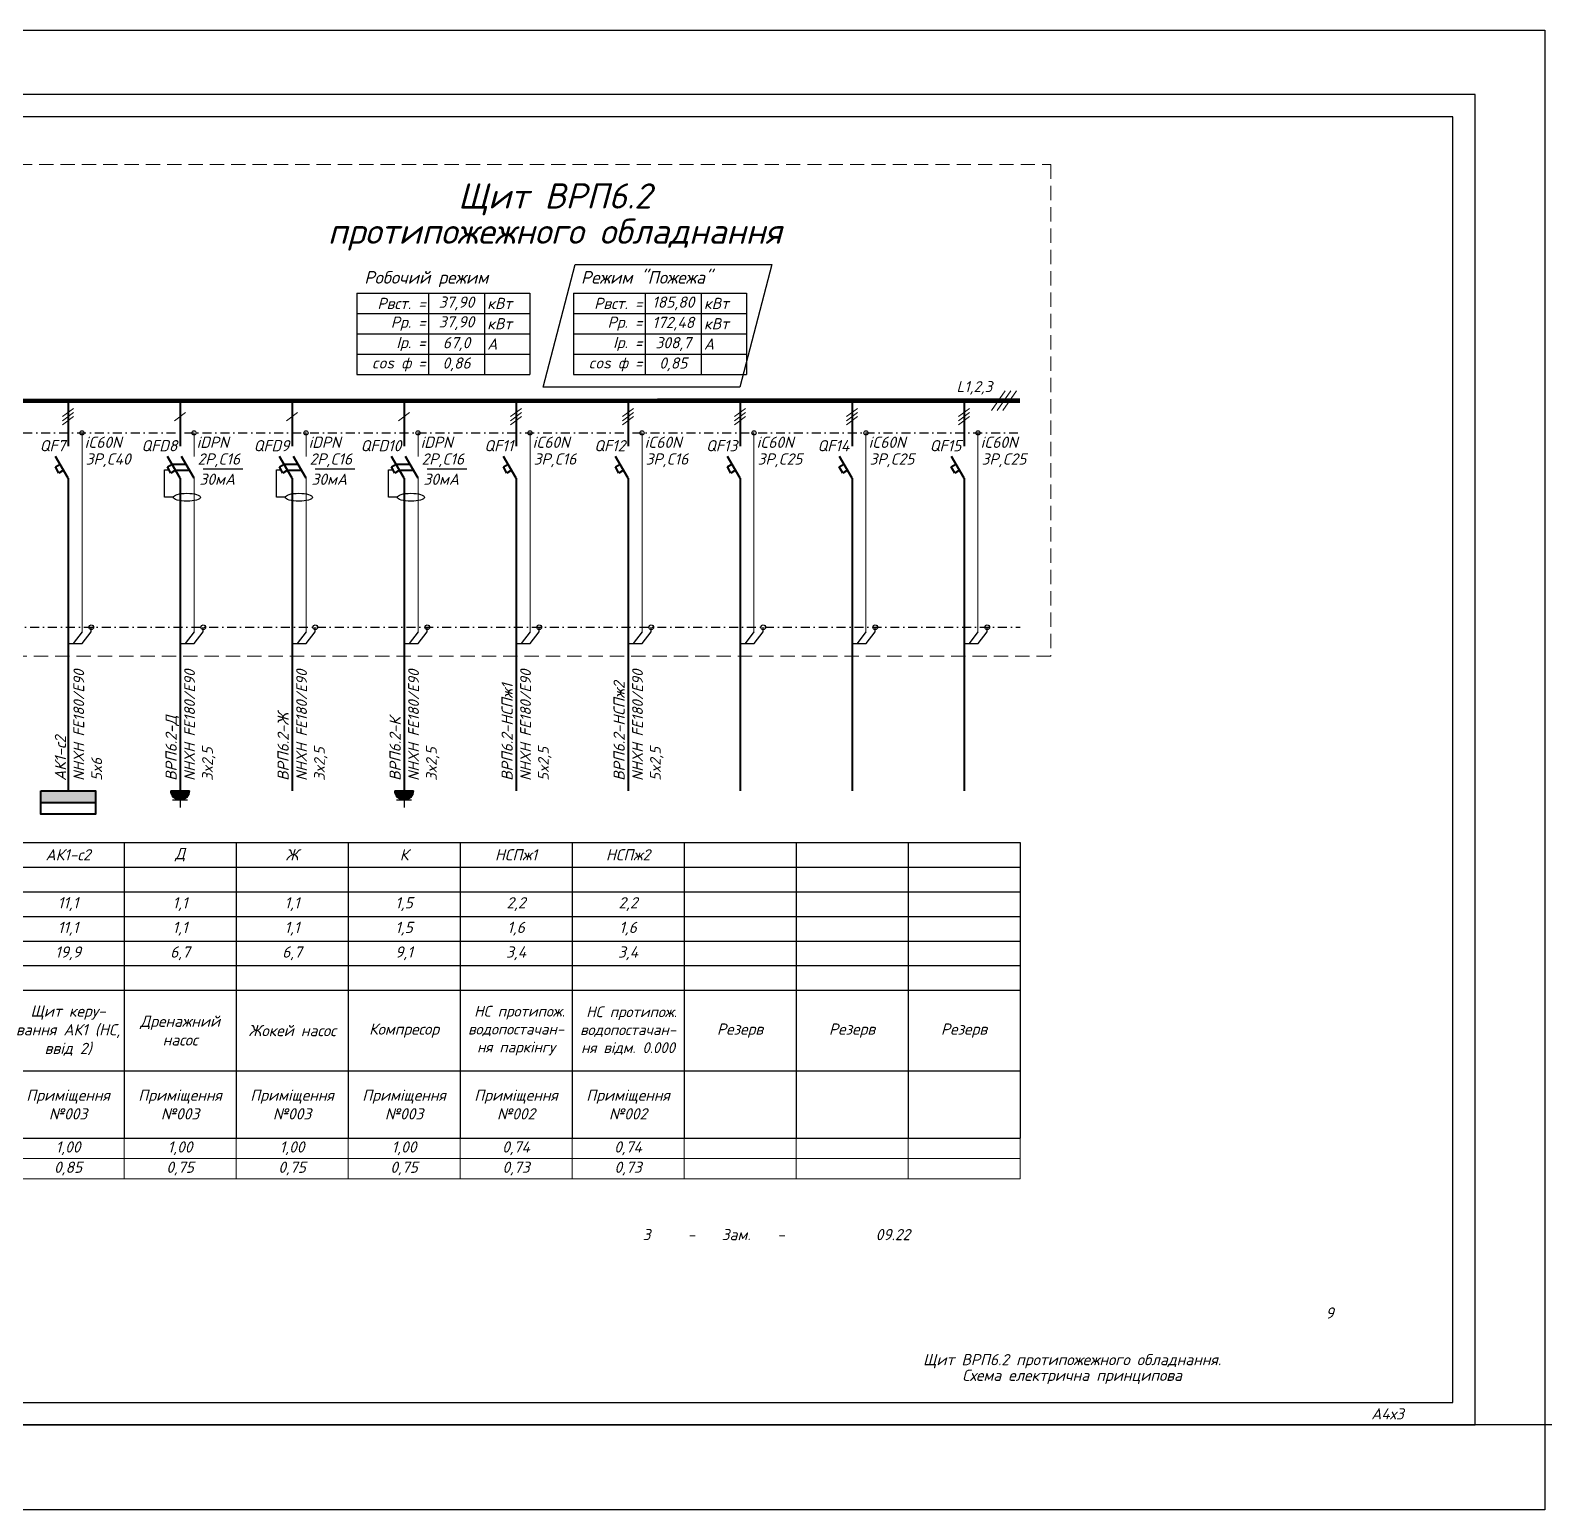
# Model space of a CAD drawing. Header units: millimetres. Extents: x -122434 to 1506205, y -201405 to 386015.
# Drawn here: x 628606 to 662412, y 152711 to 185736 of the extents above; entities that cross this region are included whole.
import ezdxf
from ezdxf.enums import TextEntityAlignment as Align

# ---------------------------------------------------------------- set-up
doc = ezdxf.new("R2010")
doc.units = ezdxf.units.MM
doc.linetypes.add('DASHDOTX2', pattern=[2, 1, -0.5, 0, -0.5])
doc.linetypes.add('DASHED', pattern=[9.525, 6.35, -3.175])
doc.layers.get('Defpoints').update_dxf_attribs({"color": 4})
doc.layers.add('E_Зміни', color=7, linetype='Continuous')
doc.layers.add('Схема', color=7, linetype='Continuous')
doc.layers.add('Рамка внешняя', color=4, linetype='Continuous', lineweight=30, plot=False)
doc.styles.add('GOST 2.304', font='isocpeui.ttf')
doc.styles.add('ICO', font='isocpeui.ttf')
doc.styles.add('ГОСТ 2.304', font='isocpeui.ttf')
doc.styles.add('СГЕНЕРИР_СТИЛЬ_7', font='isocpeui.ttf')

# ---------------------------------------------------------------- blocks, each defined once
blk = doc.blocks.new('*T216')
at = {"color": 0, "lineweight": -2, "transparency": 16777216}
for p, q in [((0, 0), (4000, 0)), ((0, 0), (0, -6600)), ((4000, 0), (4000, -1650)), ((6500, 0), (6500, -2200)), ((9000, 0), (9000, -1100)), ((11500, 0), (11500, -2200)), ((14000, 0), (14000, -1100)), ((16500, 0), (16500, -2200)), ((19000, 0), (19000, -3300)), ((0, -550), (49000, -550)), ((21500, -550), (21500, -3300)), ((24000, -550), (24000, -3300)), ((26500, -550), (26500, -3300)), ((29000, -550), (29000, -3300)), ((31500, -550), (31500, -3300)), ((34000, -550), (34000, -3300)), ((36500, -550), (36500, -3300)), ((39000, -550), (39000, -3300)), ((41500, -550), (41500, -3300)), ((44000, -550), (44000, -1100)), ((46500, -550), (46500, -1100)), ((49000, -550), (49000, -1100)), ((0, -1100), (36500, -1100)), ((0, -1650), (41500, -1650)), ((9000, -1650), (9000, -6600)), ((14000, -1650), (14000, -6600)), ((0, -2200), (4000, -2200)), ((4000, -2200), (4000, -5100)), ((6500, -2200), (9000, -2200)), ((11500, -2200), (14000, -2200)), ((16500, -2200), (41500, -2200)), ((44000, -2200), (44000, -2750)), ((46500, -2200), (46500, -2750)), ((49000, -2200), (49000, -2750)), ((0, -2750), (49000, -2750)), ((6500, -2750), (6500, -6600)), ((11500, -2750), (11500, -6600)), ((16500, -2750), (16500, -6600)), ((0, -3300), (41500, -3300)), ((0, -5100), (4000, -5100)), ((6500, -5100), (9000, -5100)), ((11500, -5100), (36500, -5100)), ((19000, -5100), (19000, -6600)), ((24000, -5100), (24000, -6600)), ((41500, -5100), (49000, -5100)), ((0, -6600), (49000, -6600))]:
    blk.add_line(p, q, dxfattribs=at)
at = {"color": 0, "linetype": 'ByBlock', "lineweight": -2, "transparency": 16777216}
for p, q in [((4000, 0), (49000, 0)), ((21500, 0), (21500, -550)), ((24000, 0), (24000, -550)), ((26500, 0), (26500, -550)), ((29000, 0), (29000, -550)), ((31500, 0), (31500, -550)), ((34000, 0), (34000, -550)), ((36500, 0), (36500, -550)), ((39000, 0), (39000, -550)), ((41500, 0), (41500, -550)), ((44000, 0), (44000, -550)), ((46500, 0), (46500, -550)), ((49000, 0), (49000, -550)), ((9000, -1100), (9000, -1650)), ((14000, -1100), (14000, -1650)), ((36500, -1100), (49000, -1100)), ((44000, -1100), (44000, -2200)), ((46500, -1100), (46500, -2200)), ((49000, -1100), (49000, -2200)), ((4000, -1650), (4000, -2200)), ((41500, -1650), (49000, -1650)), ((4000, -2200), (6500, -2200)), ((6500, -2200), (6500, -2750)), ((9000, -2200), (11500, -2200)), ((11500, -2200), (11500, -2750)), ((14000, -2200), (16500, -2200)), ((16500, -2200), (16500, -2750)), ((41500, -2200), (49000, -2200)), ((44000, -2750), (44000, -6600)), ((46500, -2750), (46500, -6600)), ((49000, -2750), (49000, -6600)), ((19000, -3300), (19000, -5100)), ((21500, -3300), (21500, -6600)), ((24000, -3300), (24000, -5100)), ((26500, -3300), (26500, -6600)), ((29000, -3300), (29000, -6600)), ((31500, -3300), (31500, -6600)), ((34000, -3300), (34000, -6600)), ((36500, -3300), (36500, -6600)), ((39000, -3300), (39000, -6600)), ((41500, -3300), (49000, -3300)), ((41500, -3300), (41500, -6600)), ((4000, -5100), (6500, -5100)), ((4000, -5100), (4000, -6600)), ((9000, -5100), (11500, -5100)), ((36500, -5100), (41500, -5100))]:
    blk.add_line(p, q, dxfattribs=at)
at = {"layer": 'Defpoints', "color": 8, "linetype": 'ByBlock', "lineweight": 0, "transparency": 16777216}
for p, q in [((0, -6600), (0, -7507)), ((4000, -6600), (4000, -7507)), ((6500, -6600), (6500, -7507)), ((9000, -6600), (9000, -7507)), ((11500, -6600), (11500, -7507)), ((14000, -6600), (14000, -7507)), ((16500, -6600), (16500, -7507)), ((19000, -6600), (19000, -7507)), ((21500, -6600), (21500, -7507)), ((24000, -6600), (24000, -7507)), ((26500, -6600), (26500, -7507)), ((29000, -6600), (29000, -7507)), ((31500, -6600), (31500, -7507)), ((34000, -6600), (34000, -7507)), ((36500, -6600), (36500, -7507)), ((39000, -6600), (39000, -7507)), ((41500, -6600), (41500, -7507)), ((44000, -6600), (44000, -7507)), ((46500, -6600), (46500, -7507)), ((49000, -6600), (49000, -7507)), ((0, -7053), (49000, -7053)), ((0, -7507), (49000, -7507))]:
    blk.add_line(p, q, dxfattribs=at)
at = {"color": 0, "transparency": 16777216, "attachment_point": 5}
for s, insert, char_height, width, style in [('Номер по плану', (2000, -275), 250, 3880, 'ГОСТ 2.304'), ('{\\T0.95;ЩМУ-ДВ1}', (5250, -275), 250, 2380, 'ГОСТ 2.304'), ('{\\T0.95;ЩМУ-ДВ5}', (10250, -275), 250, 2380, 'ГОСТ 2.304'), ('{\\T0.95;ЩМУ-ДВ3}', (15250, -275), 250, 2380, 'ГОСТ 2.304'), (' ЩАОп', (22750, -275), 250, 2380, 'ГОСТ 2.304'), ('АК1-с1', (25250, -275), 250, 2380, 'ГОСТ 2.304'), ('АК1-с2', (27750, -275), 250, 2380, 'ГОСТ 2.304'), ('Д', (30250, -275), 250, 2380, 'ГОСТ 2.304'), ('Ж', (32750, -275), 250, 2380, 'ГОСТ 2.304'), ('К', (35250, -275), 250, 2380, 'ГОСТ 2.304'), ('{\\C256;НСПж1}', (37750, -275), 250, 2380, 'ГОСТ 2.304'), ('{\\C256;НСПж2}', (40250, -275), 250, 2380, 'ГОСТ 2.304'), ('Тип', (2000, -825), 250, 3880, 'ГОСТ 2.304'), ('Рвст., кВт', (2000, -1375), 250, 3880, 'ГОСТ 2.304'), ('55,0', (5250, -1375), 250, 2380, 'ГОСТ 2.304'), ('55,0', (10250, -1375), 250, 2380, 'ГОСТ 2.304'), ('30,0', (15250, -1375), 250, 2380, 'ГОСТ 2.304'), ('2,2', (22750, -1375), 250, 2380, 'ГОСТ 2.304'), ('11,1', (25250, -1375), 250, 2380, 'ГОСТ 2.304'), ('11,1', (27750, -1375), 250, 2380, 'ГОСТ 2.304'), ('1,1', (30250, -1375), 250, 2380, 'ГОСТ 2.304'), ('1,1', (32750, -1375), 250, 2380, 'ГОСТ 2.304'), ('1,5', (35250, -1375), 250, 2380, 'ГОСТ 2.304'), ('2,2', (37750, -1375), 250, 2380, 'ГОСТ 2.304'), ('2,2', (40250, -1375), 250, 2380, 'ГОСТ 2.304'), ('Рр., кВт', (2000, -1925), 250, 3880, 'ГОСТ 2.304'), ('55,0', (5250, -1925), 250, 2380, 'ГОСТ 2.304'), ('55,0', (10250, -1925), 250, 2380, 'ГОСТ 2.304'), ('30,0', (15250, -1925), 250, 2380, 'ГОСТ 2.304'), ('2,2', (22750, -1925), 250, 2380, 'ГОСТ 2.304'), ('11,1', (25250, -1925), 250, 2380, 'GOST 2.304'), ('11,1', (27750, -1925), 250, 2380, 'GOST 2.304'), ('1,1', (30250, -1925), 250, 2380, 'GOST 2.304'), ('1,1', (32750, -1925), 250, 2380, 'GOST 2.304'), ('1,5', (35250, -1925), 250, 2380, 'GOST 2.304'), ('1,6', (37750, -1925), 250, 2380, 'GOST 2.304'), ('1,6', (40250, -1925), 250, 2380, 'GOST 2.304'), ('Іном.', (2000, -2475), 250, 3880, 'ГОСТ 2.304'), ('107,0', (5250, -2475), 250, 2380, 'ГОСТ 2.304'), ('107,0', (10250, -2475), 250, 2380, 'ГОСТ 2.304'), ('53,7', (15250, -2475), 250, 2380, 'ГОСТ 2.304'), ('3,7', (22750, -2475), 250, 2380, 'ГОСТ 2.304'), ('19,9', (25250, -2475), 250, 2380, 'ГОСТ 2.304'), ('19,9', (27750, -2475), 250, 2380, 'ГОСТ 2.304'), ('6,7', (30250, -2475), 250, 2380, 'ГОСТ 2.304'), ('6,7', (32750, -2475), 250, 2380, 'ГОСТ 2.304'), ('9,1', (35250, -2475), 250, 2380, 'ГОСТ 2.304'), ('3,4', (37750, -2475), 250, 2380, 'ГОСТ 2.304'), ('3,4', (40250, -2475), 250, 2380, 'ГОСТ 2.304'), ('Іп', (2000, -3025), 250, 3880, 'ГОСТ 2.304'), ('{\\T0.95;Щит аварійного освітлення автостоянки}', (22750, -4200), 250, 2380, 'ГОСТ 2.304'), ('Щит керу- вання АК1 (НС, ввід 1)', (25250, -4200), 250, 2380, 'ГОСТ 2.304'), ('Щит керу- вання АК1 (НС, ввід 2)', (27750, -4200), 250, 2380, 'ГОСТ 2.304'), (' НС протипож. водопостачан- ня паркінгу', (37750, -4200), 240, 2480, 'ГОСТ 2.304'), (' НС протипож. водопостачан- ня відм. 0.000', (40250, -4200), 240, 2480, 'ГОСТ 2.304'), ('{\\T0.95;\\C7;Найменування обладнання за планом}', (2000, -4200), 250, 3880, 'ГОСТ 2.304'), ('{\\T0.95;ЩМУ ДВ1}', (5250, -4200), 250, 2380, 'ГОСТ 2.304'), ('{\\T0.95;ДВ1}', (7750, -4200), 250, 2380, 'ГОСТ 2.304'), ('{\\T0.95;ЩМУ ДВ5}', (10250, -4200), 250, 2380, 'ГОСТ 2.304'), ('{\\T0.95;ДВ5}', (12750, -4200), 250, 2380, 'ГОСТ 2.304'), ('{\\T0.95;ЩМУ ДВ3}', (15250, -4200), 250, 2380, 'ГОСТ 2.304'), ('{\\T0.95;ДВ3}', (17750, -4200), 250, 2380, 'ГОСТ 2.304'), ('Резерв', (20250, -4200), 250, 2380, 'ГОСТ 2.304'), ('Дренажний насос', (30250, -4200), 250, 2380, 'ГОСТ 2.304'), ('Компресор', (35250, -4200), 250, 2380, 'ГОСТ 2.304'), ('Резерв', (42750, -4200), 250, 2380, 'ГОСТ 2.304'), ('Резерв', (45250, -4200), 250, 2380, 'ГОСТ 2.304'), ('Резерв', (47750, -4200), 250, 2380, 'ГОСТ 2.304'), ('Жокей насос', (32750, -4200), 250, 2380, 'ГОСТ 2.304'), ('Місце встановлення', (2000, -5850), 250, 3880, 'ГОСТ 2.304'), ('Електро- щитова №004', (5250, -5850), 250, 2380, 'ГОСТ 2.304'), ('Покрівля в осях Г-5', (7750, -5850), 250, 2380, 'ГОСТ 2.304'), ('Електро- щитова №004', (10250, -5850), 250, 2380, 'ГОСТ 2.304'), ('Покрівля в осях Г-5', (12750, -5850), 250, 2380, 'ГОСТ 2.304'), ('Електро- щитова №004', (15250, -5850), 250, 2380, 'ГОСТ 2.304'), ('Покрівля в осях Б-1', (17750, -5850), 250, 2380, 'ГОСТ 2.304'), ('Електро- щитова №004', (22750, -5850), 250, 2380, 'ГОСТ 2.304'), ('Приміщення №003', (25250, -5850), 250, 2380, 'ГОСТ 2.304'), ('Приміщення №003', (27750, -5850), 250, 2380, 'ГОСТ 2.304'), ('Приміщення №003', (30250, -5850), 250, 2380, 'ГОСТ 2.304'), ('Приміщення №003', (32750, -5850), 250, 2380, 'ГОСТ 2.304'), ('Приміщення №003', (35250, -5850), 250, 2380, 'ГОСТ 2.304'), ('Приміщення №002', (37750, -5850), 250, 2380, 'ГОСТ 2.304'), ('Приміщення №002', (40250, -5850), 250, 2380, 'ГОСТ 2.304')]:
    blk.add_mtext(s, dxfattribs=dict(at, insert=insert, char_height=char_height, width=width, style=style))
at = {"color": 7, "true_color": 0xffffff, "transparency": 16777216, "char_height": 250, "attachment_point": 5, "style": 'ГОСТ 2.304'}
for s, insert, width in [('Кп', (2000, -6827), 3880), ('1,00', (5250, -6827), 2380), ('1,00', (10250, -6827), 2380), ('1,00', (15250, -6827), 2380), ('1,00', (22750, -6827), 2380), ('1,00', (25250, -6827), 2380), ('1,00', (27750, -6827), 2380), ('1,00', (30250, -6827), 2380), ('1,00', (32750, -6827), 2380), ('1,00', (35250, -6827), 2380), ('0,74', (37750, -6827), 2380), ('0,74', (40250, -6827), 2380), ('cos ф', (2000, -7280), 3880), ('0,85', (5250, -7280), 2380), ('0,85', (10250, -7280), 2380), ('0.85', (15250, -7280), 2380), ('0,90', (22750, -7280), 2380), ('0,85', (25250, -7280), 2380), ('0,85', (27750, -7280), 2380), ('0,75', (30250, -7280), 2380), ('0,75', (32750, -7280), 2380), ('0,75', (35250, -7280), 2380), ('0,73', (37750, -7280), 2380), ('0,73', (40250, -7280), 2380)]:
    blk.add_mtext(s, dxfattribs=dict(at, insert=insert, width=width))
blk = doc.blocks.new('*T217')
at = {"color": 0, "lineweight": -2, "transparency": 16777216}
for p, q in [((0, 0), (1600, 0)), ((0, 0), (0, -1813)), ((2850, 0), (3860, 0)), ((3860, 0), (3860, -1813)), ((0, -453), (3860, -453)), ((0, -907), (3860, -907)), ((1600, -907), (1600, -1360)), ((2850, -907), (2850, -1813)), ((0, -1360), (1600, -1360)), ((2850, -1360), (3860, -1360)), ((0, -1813), (3860, -1813))]:
    blk.add_line(p, q, dxfattribs=at)
at = {"color": 0, "linetype": 'ByBlock', "lineweight": -2, "transparency": 16777216}
for p, q in [((1600, 0), (2850, 0)), ((1600, 0), (1600, -907)), ((2850, 0), (2850, -907)), ((1600, -1360), (2850, -1360)), ((1600, -1360), (1600, -1813))]:
    blk.add_line(p, q, dxfattribs=at)
at = {"color": 0, "transparency": 16777216, "char_height": 250, "style": 'ГОСТ 2.304'}
for s, insert, width, attachment_point in [('Рвст. =', (1540, -227), 1480, 6), ('185,80', (2225, -227), 1130, 5), ('кВт', (2910, -227), 890, 4), ('Рр. =', (1540, -680), 1480, 6), ('172,48', (2225, -680), 1130, 5), ('кВт', (2910, -680), 890, 4), ('Ір. =', (1540, -1133), 1480, 6), ('308,7', (2225, -1133), 1130, 5), ('А', (2910, -1133), 890, 4), ('cos ф =', (1540, -1587), 1480, 6), ('0,85', (2225, -1587), 1130, 5)]:
    blk.add_mtext(s, dxfattribs=dict(at, insert=insert, width=width, attachment_point=attachment_point))
blk = doc.blocks.new('*T218')
at = {"color": 0, "lineweight": -2, "transparency": 16777216}
for p, q in [((0, 0), (1600, 0)), ((0, 0), (0, -1813)), ((2850, 0), (3860, 0)), ((3860, 0), (3860, -1813)), ((0, -453), (3860, -453)), ((0, -907), (3860, -907)), ((1600, -907), (1600, -1360)), ((2850, -907), (2850, -1813)), ((0, -1360), (1600, -1360)), ((2850, -1360), (3860, -1360)), ((0, -1813), (3860, -1813))]:
    blk.add_line(p, q, dxfattribs=at)
at = {"color": 0, "linetype": 'ByBlock', "lineweight": -2, "transparency": 16777216}
for p, q in [((1600, 0), (2850, 0)), ((1600, 0), (1600, -907)), ((2850, 0), (2850, -907)), ((1600, -1360), (2850, -1360)), ((1600, -1360), (1600, -1813))]:
    blk.add_line(p, q, dxfattribs=at)
at = {"color": 0, "transparency": 16777216, "char_height": 250, "style": 'ГОСТ 2.304'}
for s, insert, width, attachment_point in [('Рвст. =', (1540, -227), 1480, 6), ('37,90', (2225, -227), 1130, 5), ('кВт', (2910, -227), 890, 4), ('Рр. =', (1540, -680), 1480, 6), ('37,90', (2225, -513), 1130, 2), ('кВт', (2910, -680), 890, 4), ('Ір. =', (1540, -1133), 1480, 6), ('67,0', (2225, -1133), 1130, 5), ('А', (2910, -1133), 890, 4), ('cos ф =', (1540, -1587), 1480, 6), ('0,86', (2225, -1587), 1130, 5)]:
    blk.add_mtext(s, dxfattribs=dict(at, insert=insert, width=width, attachment_point=attachment_point))
blk = doc.blocks.new('*U159')
at = {"color": 0, "lineweight": 40}
for p, q in [((0, 0), (0, -1005)), ((0, -1720), (-280, -1240)), ((311, -1720), (31, -1240)), ((-284, -1468), (-180, -1408)), ((-204, -1607), (-284, -1468)), ((-100, -1547), (-204, -1607)), ((-181, -1409), (130, -1409)), ((-100, -1547), (210, -1547))]:
    blk.add_line(p, q, dxfattribs=at)
at = {"color": 0, "lineweight": 13}
blk.add_line((-124, -441), (124, -256), dxfattribs=at)
at = {"color": 0, "lineweight": 9}
for p, q in [((311, -711), (311, -1240)), ((311, -2461), (311, -1720)), ((311, -2941), (311, -2461)), ((311, -5151), (311, -2941))]:
    blk.add_line(p, q, dxfattribs=at)
blk.add_line((516, -1512), (1402, -1512))
at = {"lineweight": 40}
for p, q in [((0, -1720), (0, -2226)), ((0, -2226), (0, -2941)), ((0, -2941), (0, -4529))]:
    blk.add_line(p, q, dxfattribs=at)
at = {"color": 0}
blk.add_lwpolyline([(-151, -2149), (-346, -2149), (-346, -1537), (-244, -1537)], dxfattribs=at)
blk.add_circle((311, -711), 46.3, dxfattribs=at)
blk.add_ellipse((153, -2149), major_axis=(-304, 0), ratio=0.29336, dxfattribs=at)
at = {"color": 0, "lineweight": 40}
blk.add_point((-37, -1659), dxfattribs=at)
at = {"style": 'ГОСТ 2.304'}
blk.add_attdef('QF', text='', height=250, dxfattribs=at).set_placement((-61, -997), align=Align.MIDDLE_RIGHT)
at = {"lineweight": 50, "style": 'ГОСТ 2.304'}
for tag, p in [('ТYPE', (369, -1046)), ('CURRENT', (391, -1419)), ('D_CURRENT', (432, -1871))]:
    blk.add_attdef(tag, p, '', height=250, dxfattribs=at)
blk = doc.blocks.new('*U160')
at = {"color": 0, "lineweight": 40}
for p, q in [((0, 0), (0, -1005)), ((0, -1720), (-280, -1240)), ((-284, -1468), (-180, -1408)), ((-204, -1607), (-284, -1468)), ((-100, -1547), (-204, -1607))]:
    blk.add_line(p, q, dxfattribs=at)
at = {"color": 0, "lineweight": 13}
for p, q in [((-124, -348), (124, -163)), ((-124, -441), (124, -256)), ((-124, -533), (124, -348))]:
    blk.add_line(p, q, dxfattribs=at)
at = {"color": 0, "lineweight": 9}
for p, q in [((311, -711), (311, -1240)), ((311, -1240), (311, -1720)), ((311, -2461), (311, -1720)), ((311, -2941), (311, -2461)), ((311, -5151), (311, -2941))]:
    blk.add_line(p, q, dxfattribs=at)
at = {"lineweight": 40}
for p, q in [((0, -1720), (0, -2226)), ((0, -2226), (0, -2941)), ((0, -2941), (0, -4529))]:
    blk.add_line(p, q, dxfattribs=at)
at = {"color": 0}
blk.add_circle((311, -711), 46.3, dxfattribs=at)
at = {"color": 0, "lineweight": 40}
blk.add_point((-37, -1659), dxfattribs=at)
at = {"style": 'ГОСТ 2.304'}
blk.add_attdef('QF', text='', height=250, dxfattribs=at).set_placement((-61, -997), align=Align.MIDDLE_RIGHT)
at = {"lineweight": 50, "style": 'ГОСТ 2.304'}
for tag, p in [('ТYPE', (369, -1046)), ('CURRENT', (391, -1419))]:
    blk.add_attdef(tag, p, '', height=250, dxfattribs=at)
blk = doc.blocks.new('*U4')
h = blk.add_hatch(color=256)
h.dxf.hatch_style = 1
h.paths.add_polyline_path([(175, 0, 1), (-175, 0)])
at = {"color": 0, "linetype": 'Continuous', "lineweight": 30}
for p, q in [((0, 175), (0, 315)), ((0, 175), (0, 315)), ((0, 175), (0, 315)), ((175, 0), (-175, 0)), ((140, 175), (-140, 175))]:
    blk.add_line(p, q, dxfattribs=at)
blk.add_arc((0, 0), 175, 0, 180, dxfattribs=at)
blk = doc.blocks.new('Рамка А4х3')
at = {"lineweight": 40}
for p, q in [((4.94, 90), (4.94, 155)), ((4.94, 155), (19.94, 155)), ((9.94, 155), (9.94, 90)), ((9.94, 145), (19.94, 145)), ((9.94, 130), (19.94, 130)), ((9.94, 110), (19.94, 110)), ((19.94, 90), (4.94, 90))]:
    blk.add_line(p, q, dxfattribs=at)
at = {"lineweight": 25}
blk.add_line((14.94, 90), (14.94, 155), dxfattribs=at)
at = {"linetype": 'Continuous', "lineweight": 60}
for p, q in [((8, 5), (8, 90)), ((8, 90), (20, 90)), ((8, 90), (20, 90)), ((13, 5), (13, 90)), ((8, 65), (20, 65)), ((8, 30), (20, 30)), ((20, 5), (8, 5))]:
    blk.add_line(p, q, dxfattribs=at)
at = {"lineweight": 30, "ltscale": 100}
blk.add_lwpolyline([(20, 5), (625, 5), (625, 292), (20, 292)], close=True, dxfattribs=at)
at = {"layer": 'Рамка внешняя', "ltscale": 100}
blk.add_lwpolyline([(0, 0), (630, 0), (630, 297), (0, 297)], close=True, dxfattribs=at)
at = {"linetype": 'Continuous', "lineweight": 25, "style": 'СГЕНЕРИР_СТИЛЬ_7'}
for s, width, p in [('Погоджено', 0.8, (7.44, 101.27)), ('Зам. інв. №', 0.8, (10.5, 77.5)), ('Інв. № ор.', 0.7, (10.5, 17.5))]:
    blk.add_text(s, height=3, rotation=90, dxfattribs=dict(at, width=width)).set_placement(p, align=Align.MIDDLE_CENTER)
blk.add_text('Підпис і дата', height=3, rotation=90, dxfattribs=at).set_placement((10.5, 47.5), align=Align.MIDDLE_CENTER)
at = {"layer": 'Схема', "linetype": 'Continuous', "style": 'ГОСТ 2.304'}
blk.add_text('А4х3', height=2.5, dxfattribs=at).set_placement((606.77, 1.24))

msp = doc.modelspace()

# ---------------------------------------------------------------- hatches: boundary and pattern name
at = {"lineweight": 40}
h = msp.add_hatch(color=256, dxfattribs=at)
h.dxf.hatch_style = 1
h.paths.add_polyline_path([(630063, 168761), (628838, 168761), (628838, 168498), (630063, 168498)])

# ---------------------------------------------------------------- linework, layer by layer
at = {"lineweight": 15, "ltscale": 200}
for p, q in [((650371, 177686, 0), (650065, 177249, 0)), ((650495, 177686, 0), (650189, 177249, 0)), ((650619, 177686, 0), (650313, 177249, 0))]:
    msp.add_line(p, q, dxfattribs=at)
at = {"color": 0, "linetype": 'DASHDOTX2', "ltscale": 200}
for p, q in [((606443, 176749, 0), (650700, 176749, 0)), ((606595, 172410, 0), (650700, 172410, 0))]:
    msp.add_line(p, q, dxfattribs=at)
at = {"lineweight": 40, "ltscale": 200}
for p, q in [((629450, 172931, 0), (629450, 168761, 0)), ((631950, 172931, 0), (631950, 168761, 0)), ((634450, 172931, 0), (634450, 168761, 0)), ((636950, 172931, 0), (636950, 168761, 0)), ((639450, 172931, 0), (639450, 168761, 0)), ((641950, 172931, 0), (641950, 168761, 0)), ((644450, 172931, 0), (644450, 168761, 0)), ((646950, 172931, 0), (646950, 168761, 0)), ((649450, 172931, 0), (649450, 168761, 0)), ((628838, 168498, 0), (630063, 168498, 0))]:
    msp.add_line(p, q, dxfattribs=at)
at = {"color": 0, "ltscale": 200}
for p, q in [((629761, 172309, 0), (629564, 172049, 0)), ((629765, 172049, 0), (629967, 172310, 0)), ((629967, 172310, 0), (629967, 172410, 0)), ((632261, 172309, 0), (632064, 172049, 0)), ((632265, 172049, 0), (632467, 172310, 0)), ((632467, 172310, 0), (632467, 172410, 0)), ((634761, 172309, 0), (634564, 172049, 0)), ((634765, 172049, 0), (634967, 172310, 0)), ((634967, 172310, 0), (634967, 172410, 0)), ((637261, 172309, 0), (637064, 172049, 0)), ((637265, 172049, 0), (637467, 172310, 0)), ((637467, 172310, 0), (637467, 172410, 0)), ((639761, 172309, 0), (639564, 172049, 0)), ((639765, 172049, 0), (639967, 172310, 0)), ((639967, 172310, 0), (639967, 172410, 0)), ((642261, 172309, 0), (642064, 172049, 0)), ((642265, 172049, 0), (642467, 172310, 0)), ((642467, 172310, 0), (642467, 172410, 0)), ((629441, 172049, 0), (629765, 172049, 0)), ((631941, 172049, 0), (632265, 172049, 0)), ((634441, 172049, 0), (634765, 172049, 0)), ((636941, 172049, 0), (637265, 172049, 0)), ((639441, 172049, 0), (639765, 172049, 0)), ((641941, 172049, 0), (642265, 172049, 0))]:
    msp.add_line(p, q, dxfattribs=at)
at = {"ltscale": 200}
for p, q in [((644761, 172309, 0), (644564, 172049, 0)), ((644765, 172049, 0), (644967, 172310, 0)), ((644967, 172310, 0), (644967, 172410, 0)), ((647261, 172309, 0), (647064, 172049, 0)), ((647265, 172049, 0), (647467, 172310, 0)), ((647467, 172310, 0), (647467, 172410, 0)), ((649761, 172309, 0), (649564, 172049, 0)), ((649765, 172049, 0), (649967, 172310, 0)), ((649967, 172310, 0), (649967, 172410, 0)), ((644441, 172049, 0), (644765, 172049, 0)), ((646941, 172049, 0), (647265, 172049, 0)), ((649441, 172049, 0), (649765, 172049, 0))]:
    msp.add_line(p, q, dxfattribs=at)
msp.add_xline((1302, 154602), (-1, 0))
at = {"color": 3}
msp.add_lwpolyline([(596427, 185736), (662412, 185736), (662412, 152711), (596427, 152711)], close=True, dxfattribs=at)
at = {"linetype": 'DASHED', "lineweight": 18, "ltscale": 50, "elevation": 0}
msp.add_lwpolyline([(605947, 182741), (651386, 182741), (651386, 171761), (605947, 171761)], close=True, dxfattribs=at)
at = {"color": 0, "lineweight": 40, "ltscale": 50, "const_width": 100, "elevation": 0}
msp.add_lwpolyline([(606449, 177460), (650700, 177468)], dxfattribs=at)
at = {"lineweight": 40, "ltscale": 50, "elevation": 0}
msp.add_lwpolyline([(628838, 168761), (630063, 168761), (630063, 168235), (628838, 168235)], close=True, dxfattribs=at)
at = {"color": 0}
for centre in [(629967, 172410, 0), (632467, 172410, 0), (634967, 172410, 0), (637467, 172410, 0), (639967, 172410, 0), (642467, 172410, 0)]:
    msp.add_circle(centre, 51.8, dxfattribs=at)
for centre in [(644967, 172410, 0), (647467, 172410, 0), (649967, 172410, 0)]:
    msp.add_circle(centre, 51.8)
at = {"layer": 'E_Зміни', "color": 1, "elevation": 0}
msp.add_lwpolyline([(640767, 180511), (645157, 180511), (644447, 177771), (640057, 177771)], close=True, dxfattribs=at)

# ---------------------------------------------------------------- block references
at = {"xscale": 100, "yscale": 100, "zscale": 100}
msp.add_blockref('Рамка А4х3', (597862, 154602), dxfattribs=at)
for name, p in [('*T218', (635896, 179866, 0)), ('*T217', (640734, 179866, 0)), ('*T216', (601700, 167606, 0))]:
    msp.add_blockref(name, p)
at = {"lineweight": 50}
for name, p, values in [('*U160', (629450, 177460, 0), {'QF': 'QF7', 'ТYPE': 'iC60N', 'CURRENT': '3P,C40'}), ('*U159', (631950, 177460, 0), {'QF': 'QFD8', 'ТYPE': 'iDPN', 'CURRENT': '2P,C16', 'D_CURRENT': '30мА'}), ('*U159', (634450, 177460, 0), {'QF': 'QFD9', 'ТYPE': 'iDPN', 'CURRENT': '2P,C16', 'D_CURRENT': '30мА'}), ('*U159', (636950, 177460, 0), {'QF': 'QFD10', 'ТYPE': 'iDPN', 'CURRENT': '2P,C16', 'D_CURRENT': '30мА'}), ('*U160', (639450, 177460, 0), {'QF': 'QF11', 'ТYPE': 'iC60N', 'CURRENT': '3P,C16'}), ('*U160', (641950, 177460, 0), {'QF': 'QF12', 'ТYPE': 'iC60N', 'CURRENT': '3P,C16'}), ('*U160', (644450, 177460, 0), {'QF': 'QF13', 'ТYPE': 'iC60N', 'CURRENT': '3P,C25'}), ('*U160', (646950, 177460, 0), {'QF': 'QF14', 'ТYPE': 'iC60N', 'CURRENT': '3P,C25'}), ('*U160', (649450, 177460, 0), {'QF': 'QF15', 'ТYPE': 'iC60N', 'CURRENT': '3P,C25'})]:
    msp.add_blockref(name, p, dxfattribs=at).add_auto_attribs(values)
at = {"xscale": -1.2, "yscale": 1.2, "zscale": 1.2, "rotation": 180}
for p in [(631950, 168761, 0), (636950, 168761, 0)]:
    msp.add_blockref('*U4', p, dxfattribs=at)

# ---------------------------------------------------------------- texts
at = {"lineweight": 40, "style": 'ГОСТ 2.304'}
for s, p in [('Робочий режим', (636061, 180080, 0)), ('Режим "Пожежа"', (640898, 180080, 0))]:
    msp.add_text(s, height=281.25, dxfattribs=at).set_placement(p)
at = {"color": 0, "lineweight": 9, "style": 'ICO'}
msp.add_text('L1,2,3', height=243.1, dxfattribs=at).set_placement((649282, 177661, 0))
at = {"color": 0, "lineweight": 40, "insert": (640313, 181568, 0), "char_height": 562.5, "width": 12154.15, "attachment_point": 5, "line_spacing_factor": 0.84, "style": 'ГОСТ 2.304'}
msp.add_mtext('Щит ВРП6.2\\Pпротипожежного обладнання{\\C7; }', dxfattribs=at)
at = {"color": 2, "linetype": 'Continuous', "char_height": 250, "width": 4000, "attachment_point": 4, "rotation": 90, "style": 'ГОСТ 2.304'}
for s, insert in [('{\\C256;АК1-с2\\P\\H0.95833x;NHXH FE180/E90\\P5x6}', (629681, 168981, 0)), ('{\\C256;ВРП6.2-Д\\P\\H0.95833x;NHXH FE180/E90\\P3x2,5}', (632181, 168981, 0)), ('{\\C256;ВРП6.2-Ж\\P\\H0.95833x;NHXH FE180/E90\\P3x2,5}', (634681, 168981, 0)), ('{\\C256;ВРП6.2-К\\P\\H0.95833x;NHXH FE180/E90\\P3x2,5}', (637181, 168981, 0)), ('{\\C256;ВРП6.2-НСПж1\\P\\H0.95833x;NHXH FE180/E90\\P5x2,5}', (639681, 168981, 0)), ('{\\C256;ВРП6.2-НСПж2\\P\\H0.95833x;NHXH FE180/E90\\P5x2,5}', (642181, 168981, 0))]:
    msp.add_mtext(s, dxfattribs=dict(at, insert=insert))
at = {"linetype": 'Continuous', "lineweight": 25, "char_height": 250, "attachment_point": 5, "line_spacing_factor": 0.84, "style": 'GOST 2.304'}
for s, insert, width in [('{\\C7;9}', (657612, 157102), 1518.78), ('Щит ВРП6.2 протипожежного обладнання. \\PСхема електрична принципова', (651862, 155852), 7000)]:
    msp.add_mtext(s, dxfattribs=dict(at, insert=insert, width=width))
at = {"layer": 'E_Зміни', "linetype": 'Continuous', "lineweight": 25, "char_height": 250, "width": 1000, "attachment_point": 5, "line_spacing_factor": 0.84, "style": 'GOST 2.304'}
for s, insert in [('{\\C7;3}', (642362, 158852)), ('{\\C7;Зам.}', (644362, 158852)), ('{\\C7;09.22}', (647862, 158852)), ('{\\C7;-}', (643362, 158852)), ('{\\C7;-}', (645362, 158852))]:
    msp.add_mtext(s, dxfattribs=dict(at, insert=insert))

doc.saveas('drawing.dxf')
